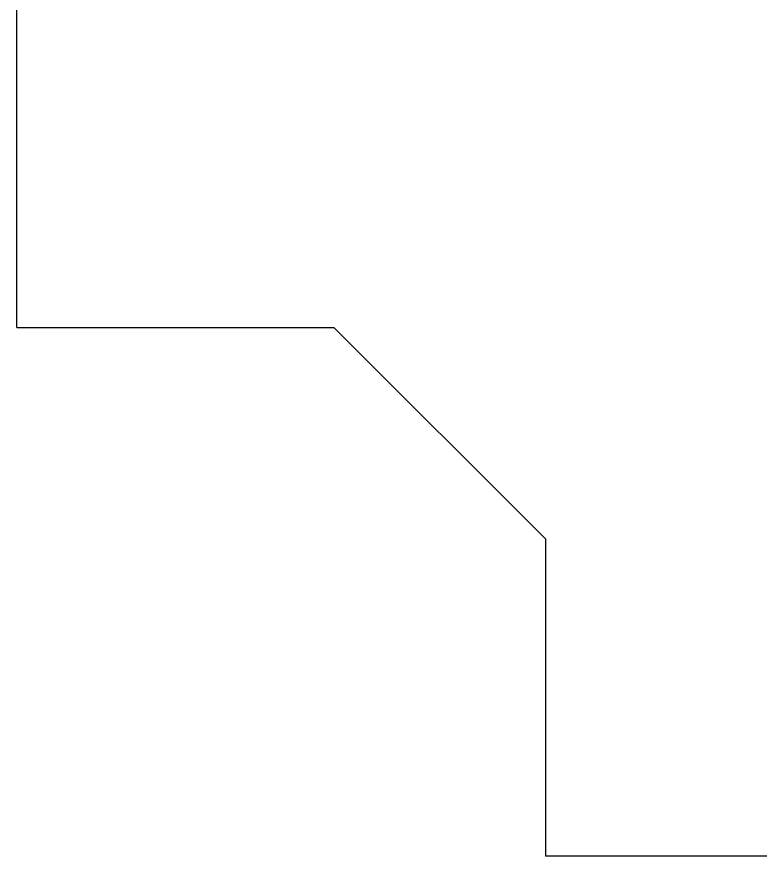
# Model space of a CAD drawing. Header units: metres. Extents: x 1323 to 1641, y 1334 to 1652.
# Drawn here: x 1323.1 to 1393.4, y 1334.3 to 1413.7 of the extents above; entities that cross this region are included whole.
import ezdxf

# ---------------------------------------------------------------- set-up
doc = ezdxf.new("R2010")
doc.units = ezdxf.units.M

msp = doc.modelspace()

# ---------------------------------------------------------------- linework, layer by layer
at = {"layer": 'GROUP0'}
for p, q in [((1323.074, 1384.342, 0), (1323.074, 1601.842, 0)), ((1323.074, 1384.342, 0), (1353.074, 1384.342, 0)), ((1353.074, 1384.342, 0), (1373.074, 1364.342, 0)), ((1373.074, 1364.342, 0), (1373.074, 1334.342, 0)), ((1590.574, 1334.342, 0), (1373.074, 1334.342, 0))]:
    msp.add_line(p, q, dxfattribs=at)

doc.saveas('drawing.dxf')
